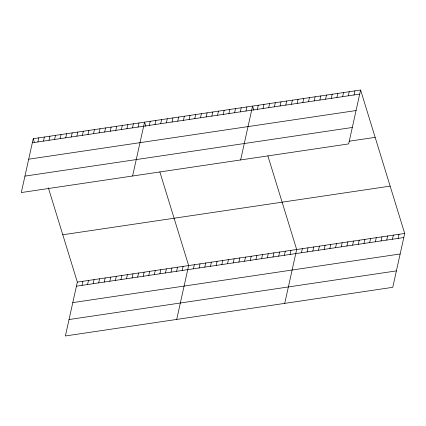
<?xml version="1.0" encoding="UTF-8"?>
<svg xmlns="http://www.w3.org/2000/svg" width="426" height="426" viewBox="0 0 426 426"><rect width="100%" height="100%" fill="white"/><g stroke="black" fill="none" stroke-linecap="round" stroke-linejoin="round"><path stroke-width="0.64" d="M33.244 138.679L21.3 192.547L348.66 143.903L360.604 90.03L33.244 138.679L34.336 142.225M37.903 141.943L38.809 137.848M43.468 141.112L44.373 137.023M49.033 140.287L49.938 136.198M54.597 139.462L55.502 135.367M60.162 138.636L61.067 134.541M65.726 137.806L66.632 133.716M71.291 136.98L72.196 132.885M76.856 136.155L77.766 132.06M82.42 135.324L83.331 131.235M87.985 134.499L88.896 130.409M93.55 133.673L94.46 129.579M99.12 132.843L100.025 128.753M104.684 132.017L105.589 127.928M110.249 131.192L111.154 127.097M48.356 187.834L77.34 282.097L65.396 335.97L392.756 287.321L404.7 233.453L360.604 90.03M115.813 130.367L116.719 126.272M82 285.361L82.905 281.272M121.378 129.536L122.283 125.446M87.564 284.536L88.47 280.441M126.943 128.711L127.848 124.616M93.129 283.711L94.034 279.616M132.507 127.885L133.413 123.79M98.694 282.88L99.599 278.79M138.072 127.054L138.982 122.965M104.258 282.055L105.163 277.965M132.603 176.007L144.547 122.14L145.82 126.277M109.823 281.229L110.733 277.134M149.324 125.382L150.229 121.293M115.387 280.399L116.298 276.309M155.011 124.541L155.916 120.446M120.952 279.573L121.863 275.484M160.693 123.694L161.603 119.605M126.517 278.748L127.427 274.653M166.38 122.848L167.29 118.758M132.087 277.922L132.992 273.827M137.651 277.092L138.556 273.002M172.067 122.006L172.972 117.911M143.216 276.266L144.121 272.171M177.754 121.16L178.659 117.07M148.78 275.441L149.686 271.346M183.436 120.313L184.346 116.223M154.345 274.61L155.25 270.521M189.123 119.472L190.033 115.377M159.91 273.785L160.815 269.695M194.81 118.625L195.715 114.535M165.474 272.959L166.38 268.865M200.497 117.778L201.402 113.689M171.039 272.129L171.95 268.039M206.179 116.937L207.089 112.842M176.604 271.303L177.514 267.214M211.866 116.09L212.776 112.001M182.168 270.478L183.079 266.383M217.553 115.244L218.458 111.154M176.699 319.431L188.643 265.558L159.846 171.902M223.24 114.402L224.145 110.307M193.42 268.806L194.331 264.711M228.922 113.556L229.832 109.466M199.107 267.959L200.012 263.87M234.609 112.709L235.519 108.619M204.794 267.118L205.699 263.023M240.296 111.868L241.201 107.773M210.476 266.271L211.387 262.176M245.983 111.021L246.888 106.931M216.163 265.425L217.074 261.335M240.631 159.958L252.575 106.085L253.848 110.227M221.85 264.583L222.755 260.488M257.352 109.333L258.257 105.238M227.537 263.737L228.442 259.642M263.039 108.486L263.944 104.397M233.219 262.89L234.13 258.8M268.726 107.64L269.631 103.55M238.906 262.049L239.817 257.954M274.408 106.798L275.318 102.703M244.593 261.202L245.498 257.107M280.095 105.952L281 101.862M250.28 260.355L251.186 256.266M285.782 105.105L286.687 101.015M255.962 259.514L256.873 255.419M291.469 104.264L292.374 100.169M261.649 258.667L262.554 254.572M297.151 103.417L298.062 99.327M267.336 257.821L268.242 253.731M302.838 102.57L303.743 98.481M273.023 256.979L273.929 252.884M308.525 101.729L309.43 97.634M278.705 256.132L279.616 252.038M314.207 100.882L315.118 96.793M284.392 255.286L285.298 251.196M319.894 100.035L320.805 95.946M290.079 254.444L290.985 250.35M325.581 99.194L326.486 95.099M284.728 303.376L296.672 249.503L267.874 155.852M331.268 98.347L332.173 94.258M301.448 252.751L302.359 248.662M336.95 97.501L337.861 93.411M307.135 251.91L308.041 247.815M342.637 96.659L343.548 92.564M312.822 251.063L313.728 246.968M348.324 95.813L349.229 91.723M318.51 250.216L319.415 246.127M354.011 94.966L354.917 90.876M324.191 249.375L325.102 245.28M329.878 248.528L330.784 244.433M335.566 247.682L336.471 243.592M341.247 246.84L342.158 242.745M346.934 245.994L347.845 241.899M352.622 245.147L353.527 241.057M358.309 244.306L359.214 240.211M363.99 243.459L364.901 239.364M369.677 242.612L370.588 238.523M375.365 241.771L376.27 237.676M381.052 240.924L381.957 236.829M386.733 240.078L387.644 235.988M392.421 239.236L393.331 235.141M398.108 238.39L399.013 234.295M32.333 142.769L359.693 94.125M28.696 159.196L356.056 110.552M24.942 176.119L352.302 127.475M349.251 141.208L375.157 137.358M62.787 234.769L390.147 186.125M77.34 282.097L404.7 233.453M76.435 286.192L403.795 237.543M72.793 302.614L400.152 253.971M69.039 319.543L396.398 270.899"/></g></svg>
